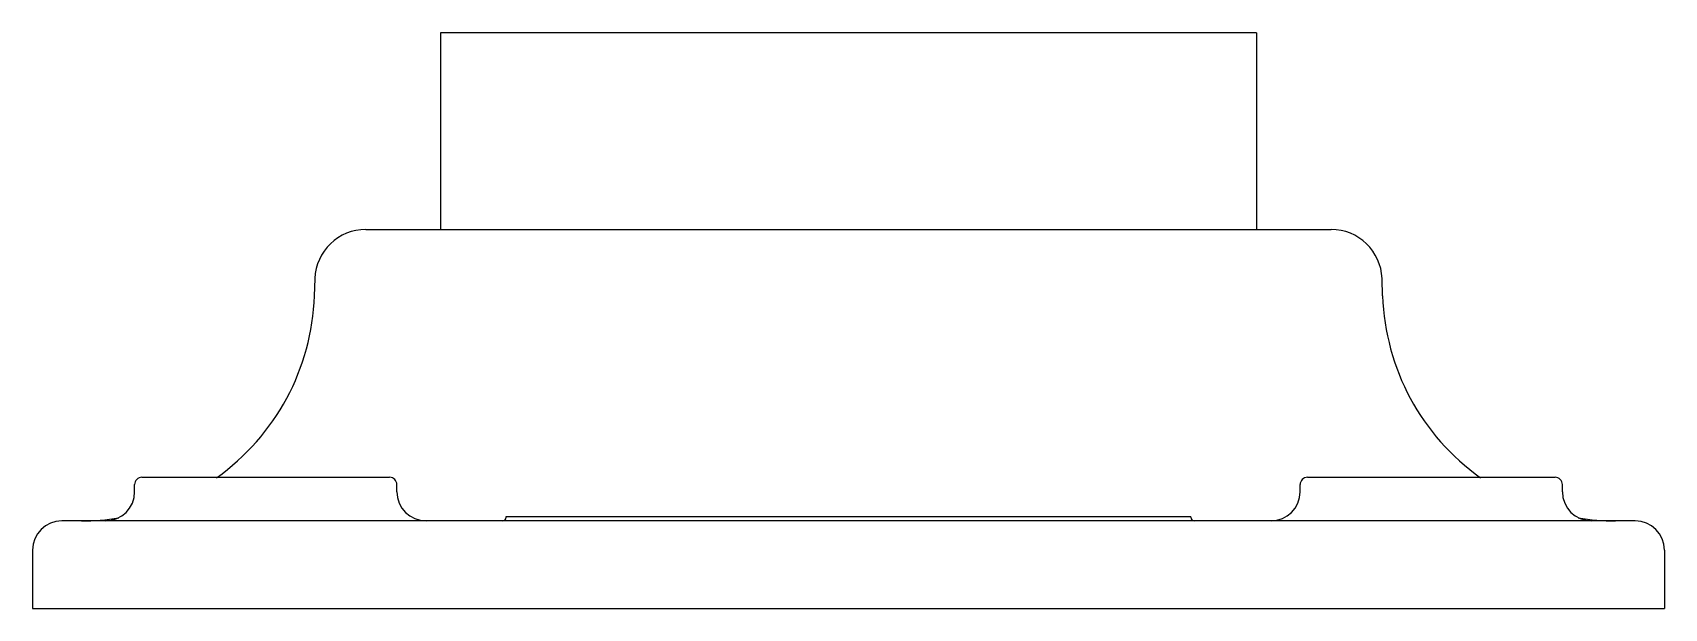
# Model space of a CAD drawing. Header units: millimetres. Extents: x 900 to 7803, y 2935 to 8583.
# Drawn here: x 5374 to 5486, y 4914.5 to 4954 of the extents above; entities that cross this region are included whole.
import ezdxf

# ---------------------------------------------------------------- set-up
doc = ezdxf.new("R2010")
doc.units = ezdxf.units.MM
doc.header["$LTSCALE"] = 676.148
doc.layers.add('ASSI', color=7, linetype='CONTINUOUS')
doc.layers.add('GEOM', color=7, linetype='CONTINUOUS')

msp = doc.modelspace()

# ---------------------------------------------------------------- linework, layer by layer
at = {"layer": 'ASSI', "color": 7, "linetype": 'Continuous'}
for p, q in [((5458.02, 4954.03), (5402.02, 4954.03)), ((5402.02, 4954.03), (5402.02, 4940.53)), ((5458.02, 4954.03), (5458.02, 4940.53))]:
    msp.add_line(p, q, dxfattribs=at)
at = {"layer": 'GEOM', "color": 7, "linetype": 'Continuous'}
for p, q in [((5402.02, 4954.03), (5402.02, 4940.53)), ((5458.02, 4954.03), (5458.02, 4940.53)), ((5396.89, 4940.53), (5463.14, 4940.53)), ((5393.36, 4935.97), (5393.4, 4937.15)), ((5466.68, 4935.97), (5466.64, 4937.15)), ((5381.52, 4923.53), (5398.52, 4923.53)), ((5461.52, 4923.53), (5478.52, 4923.53)), ((5381.02, 4922.53), (5381.02, 4923.03)), ((5399.02, 4922.53), (5399.02, 4923.03)), ((5461.02, 4922.53), (5461.02, 4923.03)), ((5479.02, 4922.53), (5479.02, 4923.03)), ((5484.02, 4920.53), (5376.02, 4920.53)), ((5406.52, 4920.83), (5453.52, 4920.83)), ((5406.52, 4920.78), (5406.52, 4920.83)), ((5453.52, 4920.78), (5453.52, 4920.83)), ((5374.02, 4918.53), (5374.02, 4914.53)), ((5486.02, 4918.53), (5486.02, 4914.53)), ((5374.02, 4914.53), (5486.02, 4914.53))]:
    msp.add_line(p, q, dxfattribs=at)
for centre, radius, start, end in [((5396.89, 4937.03), 3.5, 90, 178), ((5463.14, 4937.03), 3.5, 2, 90), ((5377.37, 4936.53), 16, 305.4124, 358), ((5482.67, 4936.53), 16, 182, 234.5876), ((5381.52, 4923.03), 0.5, 89.9999, 180), ((5398.52, 4923.03), 0.5, 0, 90.0001), ((5461.52, 4923.03), 0.5, 89.9999, 180), ((5478.52, 4923.03), 0.5, 0, 90.0001), ((5379.02, 4922.53), 2, 270, 360), ((5401.02, 4922.53), 2, 180, 270), ((5459.02, 4922.53), 2, 270, 360), ((5481.02, 4922.53), 2, 180, 270), ((5376.02, 4918.53), 2, 90, 180), ((5377.37, 4936.53), 16, 270, 279.2363), ((5406.27, 4920.78), 0.25, 269.9613, 360), ((5453.77, 4920.78), 0.25, 180, 270.0125), ((5482.67, 4936.53), 16, 260.7637, 270), ((5484.02, 4918.53), 2, 0, 90)]:
    msp.add_arc(centre, radius, start, end, dxfattribs=at)

doc.saveas('drawing.dxf')
